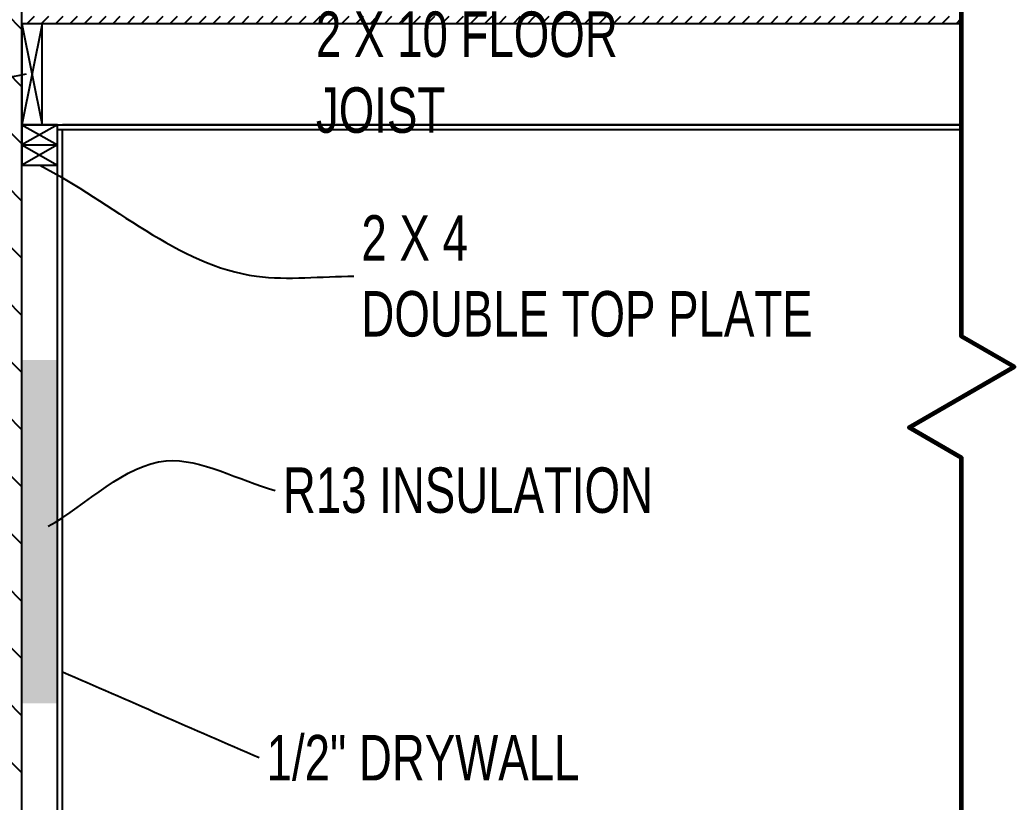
# Model space of a CAD drawing. Header units: inches. Extents: x 43 to 7578, y 1297 to 3809.
# Drawn here: x 4148.4 to 4345.1, y 3123.5 to 3278.3 of the extents above; entities that cross this region are included whole.
import ezdxf

# ---------------------------------------------------------------- set-up
doc = ezdxf.new("R2010")
doc.units = ezdxf.units.IN
doc.header["$LTSCALE"] = 0.5
doc.header["$MEASUREMENT"] = 0
doc.styles.add('Arch-Dim', font='romans.shx', dxfattribs={"width": 0.75})
doc.dimstyles.new('Annotative$7', dxfattribs={"dimscale": 96, "dimtxt": 0.09375, "dimasz": 0.0625, "dimexe": 0.0625, "dimexo": 0.0625, "dimgap": 0.03125, "dimtad": 0, "dimdec": 4, "dimzin": 3, "dimdsep": 46, "dimlunit": 4, "dimtxsty": 'Arch-Dim', "dimblk": 'ARCHTICK', "dimcen": 0.09375, "dimazin": 2, "dimtfac": 0.75, "dimtdec": 4, "dimtix": 1, "dimtmove": 2, "dimatfit": 3, "dimfxl": 1, "dimtolj": 1, "dimtzin": 0, "dimarcsym": 0})

# ---------------------------------------------------------------- blocks, each defined once
blk = doc.blocks.new('_ArchTick')
at = {"color": 0, "linetype": 'ByBlock', "const_width": 0.15}
blk.add_lwpolyline([(-0.5, -0.5), (0.5, 0.5)], dxfattribs=at)

msp = doc.modelspace()

# ---------------------------------------------------------------- hatches: boundary and pattern name
h = msp.add_hatch()
h.set_pattern_fill('ANSI31', color=256, scale=64, angle=90)
h.set_pattern_definition([(135, (-4106.505, -3051.678), (-5.656854, -5.656854), [])])
h.paths.add_polyline_path([(4148.81067, 3473.53772), (4145.81067, 3470.53772), (4145.81067, 3017.53772), (4148.81067, 3017.53772)])
h = msp.add_hatch()
h.set_pattern_fill('ANSI31', color=256, scale=16)
h.set_pattern_definition([(45, (-2.3808, 197.3375), (-1.41421356, 1.41421356), [])])
h.paths.add_polyline_path([(4334.69845, 3279.03772), (4148.81067, 3279.03772), (4148.81067, 3277.53772), (4152.81067, 3277.53772), (4334.69845, 3277.53772)])
h.paths.add_polyline_path([(4326.69845, 3277.53772), (4152.81067, 3277.53772)], flags=17)
h = msp.add_hatch()
h.set_pattern_fill('BATT_INSULATION', color=256, scale=7, angle=90, pattern_type=2)
h.set_pattern_definition([(90, (4148.811, 3251.8765), (-7.875, 2.3388), [0, -2.33878]), (104.0764, (4147.93567, 3250.7071), (9e-07, 2.3387743), [0.56888, -226.08193]), (104.0764, (4140.06067, 3250.7071), (9e-07, 2.3387743), [0.56888, -226.08193]), (104.0764, (4132.18567, 3250.7071), (9e-07, 2.3387743), [0.56888, -226.08193]), (104.0764, (4124.31067, 3250.7071), (9e-07, 2.3387743), [0.56888, -226.08193]), (104.0764, (4116.43567, 3250.7071), (9e-07, 2.3387743), [0.56888, -226.08193]), (104.0764, (4108.56067, 3250.7071), (9e-07, 2.3387743), [0.56888, -226.08193]), (104.0764, (4100.68567, 3250.7071), (9e-07, 2.3387743), [0.56888, -226.08193]), (115.0456, (4141.3548, 3250.9795), (-2.5e-06, 2.338776), [0.9901, -631.4808]), (115.0456, (4133.4798, 3250.9795), (-2.5e-06, 2.338776), [0.9901, -631.4808]), (115.0456, (4125.6048, 3250.9795), (-2.5e-06, 2.338776), [0.9901, -631.4808]), (115.0456, (4117.7298, 3250.9795), (-2.5e-06, 2.338776), [0.9901, -631.4808]), (115.0456, (4109.8548, 3250.9795), (-2.5e-06, 2.338776), [0.9901, -631.4808]), (115.0456, (4101.9798, 3250.9795), (-2.5e-06, 2.338776), [0.9901, -631.4808]), (115.0456, (4094.1048, 3250.9795), (-2.5e-06, 2.338776), [0.9901, -631.4808]), (115.0456, (4086.2298, 3250.9795), (-2.5e-06, 2.3387764), [0.9901, -631.4808]), (115.0456, (4078.355, 3250.9795), (-2.5e-06, 2.3387764), [0.9901, -631.4808]), (115.0456, (4070.48, 3250.9795), (-2.5e-06, 2.3387764), [0.9901, -631.4808]), (115.0456, (4062.605, 3250.9795), (-2.5e-06, 2.3387764), [0.9901, -631.4808]), (115.0456, (4054.73, 3250.9795), (-2.5e-06, 2.3387764), [0.9901, -631.4808]), (115.0456, (4046.855, 3250.9795), (-2.5e-06, 2.3387764), [0.9901, -631.4808]), (115.0456, (4038.98, 3250.9795), (-2.5e-06, 2.3387764), [0.9901, -631.4808]), (115.0456, (4031.105, 3250.9795), (-2.5e-06, 2.3387764), [0.9901, -631.4808]), (115.0456, (4023.23, 3250.9795), (-2.5e-06, 2.3387764), [0.9901, -631.4808]), (115.0456, (4015.355, 3250.9795), (-2.5e-06, 2.3387764), [0.9901, -631.4808]), (115.0456, (4007.48, 3250.9795), (-2.5e-06, 2.3387764), [0.9901, -631.4808]), (115.0456, (3999.605, 3250.9795), (-2.5e-06, 2.3387764), [0.9901, -631.4808]), (115.0456, (3991.73, 3250.9795), (-2.5e-06, 2.3387764), [0.9901, -631.4808]), (115.0456, (3983.855, 3250.9795), (-2.5e-06, 2.3387764), [0.9901, -631.4808]), (115.0456, (3975.98, 3250.9795), (-2.5e-06, 2.3387764), [0.9901, -631.4808]), (115.0456, (3968.105, 3250.9795), (-2.5e-06, 2.3387764), [0.9901, -631.4808]), (115.0456, (3960.23, 3250.9795), (-2.5e-06, 2.3387764), [0.9901, -631.4808]), (115.0456, (3952.355, 3250.9795), (-2.5e-06, 2.3387764), [0.9901, -631.4808]), (115.0456, (3944.48, 3250.9795), (-2.5e-06, 2.3387764), [0.9901, -631.4808]), (115.0456, (3936.605, 3250.9795), (-2.5e-06, 2.3387764), [0.9901, -631.4808]), (115.0456, (3928.73, 3250.9795), (-2.5e-06, 2.3387764), [0.9901, -631.4808]), (115.0456, (3920.855, 3250.9795), (-2.5e-06, 2.3387764), [0.9901, -631.4808]), (115.0456, (3912.98, 3250.9795), (-2.5e-06, 2.3387764), [0.9901, -631.4808]), (115.0456, (3905.105, 3250.9795), (-2.5e-06, 2.3387764), [0.9901, -631.4808]), (115.0456, (3897.23, 3250.9795), (-2.5e-06, 2.3387764), [0.9901, -631.4808]), (115.0456, (3889.355, 3250.9795), (-2.5e-06, 2.3387764), [0.9901, -631.4808]), (115.0456, (3881.48, 3250.9795), (-2.5e-06, 2.3387764), [0.99007, -631.4808]), (142.4353, (4147.7973, 3251.2589), (-5e-07, 2.338775), [0.9617, -386.4967]), (142.4353, (4139.9223, 3251.2589), (-5e-07, 2.338775), [0.9617, -386.4967]), (142.4353, (4132.0473, 3251.2589), (-5e-07, 2.338775), [0.9617, -386.4967]), (142.4353, (4124.1723, 3251.2589), (-5e-07, 2.338775), [0.9617, -386.4967]), (142.4353, (4116.2973, 3251.2589), (-5e-07, 2.338775), [0.9617, -386.4967]), (142.4353, (4108.4223, 3251.2589), (-5e-07, 2.338775), [0.9617, -386.4967]), (142.4353, (4100.5473, 3251.2589), (-5e-07, 2.338775), [0.9617, -386.4967]), (142.4353, (4092.6723, 3251.2589), (-5e-07, 2.338775), [0.9617, -386.4967]), (142.4353, (4084.7973, 3251.2589), (-5e-07, 2.338775), [0.9617, -386.4967]), (142.4353, (4076.922, 3251.2589), (-5e-07, 2.338775), [0.9617, -386.4967]), (142.4353, (4069.047, 3251.2589), (-5e-07, 2.338775), [0.9617, -386.4967]), (142.4353, (4061.172, 3251.2589), (-5e-07, 2.338775), [0.9617, -386.4967]), (142.4353, (4053.297, 3251.2589), (-5e-07, 2.338775), [0.9617, -386.4967]), (142.4353, (4045.422, 3251.2589), (-5e-07, 2.338775), [0.9617, -386.4967]), (142.4353, (4037.547, 3251.2589), (-5e-07, 2.338775), [0.9617, -386.4967]), (142.4353, (4029.672, 3251.2589), (-5e-07, 2.338775), [0.9617, -386.4967]), (142.4353, (4021.797, 3251.2589), (-5e-07, 2.338775), [0.9617, -386.4967]), (142.4353, (4013.922, 3251.2589), (-5e-07, 2.338775), [0.9617, -386.4967]), (142.4353, (4006.047, 3251.2589), (-5e-07, 2.338775), [0.9617, -386.4967]), (142.4353, (3998.172, 3251.2589), (-5e-07, 2.338775), [0.9617, -386.4967]), (142.4353, (3990.297, 3251.2589), (-5e-07, 2.338775), [0.9617, -386.4967]), (142.4353, (3982.422, 3251.2589), (-5e-07, 2.338775), [0.9617, -386.4967]), (142.4353, (3974.547, 3251.2589), (-5e-07, 2.338775), [0.9617, -386.4967]), (142.4353, (3966.672, 3251.2589), (-5e-07, 2.338775), [0.9617, -386.4967]), (142.4353, (3958.797, 3251.2589), (-5e-07, 2.338775), [0.9617, -386.4967]), (142.4353, (3950.922, 3251.2589), (-5e-07, 2.338775), [0.9617, -386.4967]), (142.4353, (3943.047, 3251.2589), (-5e-07, 2.338775), [0.9617, -386.4967]), (142.4353, (3935.172, 3251.2589), (-5e-07, 2.338775), [0.9617, -386.4967]), (142.4353, (3927.297, 3251.2589), (-5e-07, 2.338775), [0.9617, -386.4967]), (142.4353, (3919.422, 3251.2589), (-5e-07, 2.338775), [0.9617, -386.4967]), (142.4353, (3911.547, 3251.2589), (-5e-07, 2.338775), [0.9617, -386.4967]), (142.4353, (3903.672, 3251.2589), (-5e-07, 2.338775), [0.9617, -386.4967]), (142.4353, (3895.797, 3251.2589), (-5e-07, 2.338775), [0.9617, -386.4967]), (142.4353, (3887.922, 3251.2589), (-5e-07, 2.338775), [0.9617, -386.4967]), (142.4353, (3880.047, 3251.2589), (-5e-07, 2.338775), [0.9617, -386.4967]), (142.4353, (3872.172, 3251.2589), (-5e-07, 2.338775), [0.9617, -386.4967]), (142.4353, (3864.297, 3251.2589), (-5e-07, 2.338775), [0.9617, -386.4967]), (142.4353, (3856.422, 3251.2589), (-5e-07, 2.338775), [0.9617, -386.4967]), (142.4353, (3848.547, 3251.2589), (-5e-07, 2.338775), [0.9617, -386.4967]), (157.0616, (4145.3236, 3249.7532), (-1e-06, 2.338778), [1.7909, -340.2568]), (157.0616, (4137.4486, 3249.7532), (-1e-06, 2.338778), [1.7909, -340.2568]), (157.0616, (4129.5736, 3249.7532), (-1e-06, 2.338778), [1.7909, -340.2568]), (157.0616, (4121.6986, 3249.7532), (-1e-06, 2.338778), [1.7909, -340.2568]), (157.0616, (4113.8236, 3249.7532), (-1e-06, 2.338778), [1.7909, -340.2568]), (157.0616, (4105.9486, 3249.7532), (-1e-06, 2.338778), [1.7909, -340.2568]), (157.0616, (4098.0736, 3249.7532), (-1e-06, 2.338778), [1.7909, -340.2568]), (157.0616, (4090.1986, 3249.7532), (-1e-06, 2.338778), [1.7909, -340.2568]), (157.0616, (4082.3236, 3249.7532), (-1e-06, 2.338778), [1.7909, -340.2568]), (157.0616, (4074.4483, 3249.7532), (-1e-06, 2.338778), [1.7909, -340.2568]), (157.0616, (4066.5733, 3249.7532), (-1e-06, 2.338778), [1.7909, -340.2568]), (157.0616, (4058.6983, 3249.7532), (-1e-06, 2.338778), [1.7909, -340.2568]), (157.0616, (4050.8233, 3249.7532), (-1e-06, 2.338778), [1.7909, -340.2568]), (157.0616, (4042.9483, 3249.7532), (-1e-06, 2.338778), [1.7909, -340.2568]), (157.0616, (4035.0733, 3249.7532), (-1e-06, 2.338778), [1.7909, -340.2568]), (157.0616, (4027.1983, 3249.7532), (-1e-06, 2.338778), [1.7909, -340.2568]), (157.0616, (4019.3233, 3249.7532), (-1e-06, 2.338778), [1.7909, -340.2568]), (157.0616, (4011.4483, 3249.7532), (-1e-06, 2.338778), [1.7909, -340.2568]), (157.0616, (4003.5733, 3249.7532), (-1e-06, 2.338778), [1.7909, -340.2568]), (157.0616, (3995.6983, 3249.7532), (-1e-06, 2.338778), [1.7909, -340.2568]), (157.0616, (3987.8233, 3249.7532), (-1e-06, 2.338778), [1.7909, -340.2568]), (157.0616, (3979.9483, 3249.7532), (-1e-06, 2.338778), [1.7909, -340.2568]), (157.0616, (3972.0733, 3249.7532), (-1e-06, 2.338778), [1.7909, -340.2568]), (157.0616, (3964.1983, 3249.7532), (-1e-06, 2.338778), [1.7909, -340.2568]), (157.0616, (3956.3233, 3249.7532), (-1e-06, 2.338778), [1.7909, -340.2568]), (157.0616, (3948.4483, 3249.7532), (-1e-06, 2.338778), [1.7909, -340.2568]), (157.0616, (3940.5733, 3249.7532), (-1e-06, 2.338778), [1.7909, -340.2568]), (157.0616, (3932.6983, 3249.7532), (-1e-06, 2.338778), [1.7909, -340.2568]), (157.0616, (3924.8233, 3249.7532), (-1e-06, 2.338778), [1.7909, -340.2568]), (157.0616, (3916.9483, 3249.7532), (-1e-06, 2.338778), [1.7909, -340.2568]), (157.0616, (3909.0733, 3249.7532), (-1e-06, 2.338778), [1.7909, -340.2568]), (157.0616, (3901.1983, 3249.7532), (-1e-06, 2.338778), [1.7909, -340.2568]), (157.0616, (3893.3233, 3249.7532), (-1e-06, 2.338778), [1.7909, -340.2568]), (157.0616, (3885.4483, 3249.7532), (-1e-06, 2.338778), [1.7909, -340.2568]), (157.0616, (3877.5733, 3249.7532), (-1e-06, 2.338778), [1.7909, -340.2568]), (157.0616, (3869.6983, 3249.7532), (-1e-06, 2.338778), [1.7909, -340.2568]), (157.0616, (3861.8233, 3249.7532), (-1e-06, 2.338778), [1.7909, -340.2568]), (157.0616, (3853.9483, 3249.7532), (-1e-06, 2.338778), [1.7909, -340.2568]), (157.0616, (3846.0733, 3249.7532), (-1e-06, 2.338778), [1.7909, -340.2568]), (157.0616, (3838.1983, 3249.7532), (-1e-06, 2.338778), [1.7909, -340.2568]), (164.891, (4142.105, 3250.7771), (-7.874995, 2e-08), [0.7771, -88.9496]), (164.891, (4142.105, 3253.1159), (-7.874995, 2e-08), [0.7771, -88.9496]), (164.891, (4142.105, 3255.4547), (-7.874995, 2e-08), [0.7771, -88.9496]), (164.891, (4142.105, 3257.7935), (-7.874995, 2e-08), [0.7771, -88.9496]), (164.891, (4142.105, 3260.1322), (-7.874995, 2e-08), [0.7771, -88.9496]), (164.891, (4142.105, 3262.471), (-7.874995, 2e-08), [0.7771, -88.9496]), (164.891, (4142.105, 3264.8098), (-7.874995, 2e-08), [0.7771, -88.9496]), (164.891, (4142.105, 3267.1485), (-7.874995, 2e-08), [0.7771, -88.9496]), (164.891, (4142.105, 3269.4873), (-7.874995, 2e-08), [0.7771, -88.9496]), (164.891, (4142.105, 3271.826), (-7.874995, 2e-08), [0.7771, -88.9496]), (173.2526, (4143.6743, 3250.4511), (-7.875014, 8e-07), [1.5802, -973.8005]), (173.2526, (4143.6743, 3252.7899), (-7.875014, 8e-07), [1.5802, -973.8005]), (173.2526, (4143.6743, 3255.1287), (-7.875014, 8e-07), [1.5802, -973.8005]), (173.2526, (4143.6743, 3257.4675), (-7.875014, 8e-07), [1.5802, -973.8005]), (173.2526, (4143.6743, 3259.8062), (-7.875014, 8e-07), [1.5802, -973.8005]), (173.2526, (4143.6743, 3262.145), (-7.875014, 8e-07), [1.5802, -973.8005]), (173.2526, (4143.6743, 3264.4838), (-7.875014, 8e-07), [1.5802, -973.8005]), (173.2526, (4143.6743, 3266.8225), (-7.875014, 8e-07), [1.5802, -973.8005]), (173.2526, (4143.6743, 3269.1613), (-7.875014, 8e-07), [1.5802, -973.8005]), (173.2526, (4143.6743, 3271.5001), (-7.875014, 8e-07), [1.5802, -973.8005]), (173.2526, (4143.6743, 3273.83885), (-7.875014, 8e-07), [1.5802, -973.8005]), (173.2526, (4143.6743, 3276.1776), (-7.875014, 8e-07), [1.5802, -973.8005]), (173.2526, (4143.6743, 3278.5164), (-7.875014, 8e-07), [1.5802, -973.8005]), (173.2526, (4143.6743, 3280.8552), (-7.875014, 8e-07), [1.5802, -973.8005]), (173.2526, (4143.6743, 3283.194), (-7.875014, 8e-07), [1.5802, -973.8005]), (173.2526, (4143.6743, 3285.5328), (-7.875014, 8e-07), [1.5802, -973.8005]), (173.2526, (4143.6743, 3287.8715), (-7.875014, 8e-07), [1.5802, -973.8005]), (173.2526, (4143.6743, 3290.2103), (-7.875014, 8e-07), [1.5802, -973.8005]), (173.2526, (4143.6743, 3292.5491), (-7.875014, 8e-07), [1.5802, -973.8005]), (173.2526, (4143.6743, 3294.88785), (-7.875014, 8e-07), [1.5802, -973.8005]), (173.2526, (4143.6743, 3297.2266), (-7.875014, 8e-07), [1.5802, -973.8005]), (173.2526, (4143.6743, 3299.5654), (-7.875014, 8e-07), [1.5802, -973.8005]), (173.2526, (4143.6743, 3301.9042), (-7.875014, 8e-07), [1.5802, -973.8005]), (173.2526, (4143.6743, 3304.2429), (-7.875014, 8e-07), [1.5802, -973.8005]), (173.2526, (4143.6743, 3306.5818), (-7.875014, 8e-07), [1.5802, -973.8005]), (173.2526, (4143.6743, 3308.9205), (-7.875014, 8e-07), [1.5802, -973.8005]), (173.2526, (4143.6743, 3311.2593), (-7.875014, 8e-07), [1.5802, -973.8005]), (173.2526, (4143.6743, 3313.5981), (-7.875014, 8e-07), [1.5802, -973.8005]), (173.2526, (4143.6743, 3315.93685), (-7.875014, 8e-07), [1.5802, -973.8005]), (173.2526, (4143.6743, 3318.2756), (-7.875014, 8e-07), [1.5802, -973.8005]), (173.2526, (4143.6743, 3320.6143), (-7.875014, 8e-07), [1.5802, -973.8005]), (173.2526, (4143.6743, 3322.953), (-7.875014, 8e-07), [1.5802, -973.8005]), (173.2526, (4143.6743, 3325.2917), (-7.875014, 8e-07), [1.5802, -973.8005]), (173.2526, (4143.6743, 3327.6304), (-7.875014, 8e-07), [1.5802, -973.8005]), (173.2526, (4143.6743, 3329.9698), (-7.875014, 8e-07), [1.5802, -973.8005]), (173.2526, (4143.6743, 3332.3085), (-7.875014, 8e-07), [1.5802, -973.8005]), (173.2526, (4143.6743, 3334.6472), (-7.875014, 8e-07), [1.5802, -973.8005]), (173.2526, (4143.6743, 3336.9859), (-7.875014, 8e-07), [1.5802, -973.8005]), (173.2526, (4143.6743, 3339.3246), (-7.875014, 8e-07), [1.5802, -973.8005]), (173.2526, (4143.6743, 3341.6633), (-7.875014, 8e-07), [1.5802, -973.8005]), (173.2526, (4143.6743, 3344.002), (-7.875014, 8e-07), [1.5802, -973.8005]), (173.2526, (4143.6743, 3346.3407), (-7.875014, 8e-07), [1.5802, -973.8005]), (173.2526, (4143.6743, 3348.6794), (-7.875014, 8e-07), [1.5802, -973.8005]), (173.2526, (4143.6743, 3351.0188), (-7.875014, 8e-07), [1.5802, -973.8005]), (173.2526, (4143.6743, 3353.3575), (-7.875014, 8e-07), [1.5802, -973.8005]), (173.2526, (4143.6743, 3355.6962), (-7.875014, 8e-07), [1.5802, -973.8005]), (173.2526, (4143.6743, 3358.0349), (-7.875014, 8e-07), [1.5802, -973.8005]), (173.2526, (4143.6743, 3360.3736), (-7.875014, 8e-07), [1.5802, -973.8005]), (173.2526, (4143.6743, 3362.7123), (-7.875014, 8e-07), [1.5802, -973.8005]), (173.8584, (4147.035, 3249.569), (-7.874979, -7.6e-06), [1.7213, -544.7904]), (173.8584, (4147.035, 3251.9078), (-7.874979, -7.6e-06), [1.7213, -544.7904]), (173.8584, (4147.035, 3254.2466), (-7.874979, -7.6e-06), [1.7213, -544.7904]), (173.8584, (4147.035, 3256.5853), (-7.874979, -7.6e-06), [1.7213, -544.7904]), (173.8584, (4147.035, 3258.9242), (-7.874979, -7.6e-06), [1.7213, -544.7904]), (173.8584, (4147.035, 3261.2629), (-7.874979, -7.6e-06), [1.7213, -544.7904]), (173.8584, (4147.035, 3263.6017), (-7.874979, -7.6e-06), [1.7213, -544.7904]), (173.8584, (4147.035, 3265.9405), (-7.874979, -7.6e-06), [1.7213, -544.7904]), (173.8584, (4147.035, 3268.27924), (-7.874979, -7.6e-06), [1.7213, -544.7904]), (173.8584, (4147.035, 3270.618), (-7.874979, -7.6e-06), [1.7213, -544.7904]), (173.8584, (4147.035, 3272.9568), (-7.874979, -7.6e-06), [1.7213, -544.7904]), (173.8584, (4147.035, 3275.29555), (-7.874979, -7.6e-06), [1.7213, -544.7904]), (173.8584, (4147.035, 3277.6343), (-7.874979, -7.6e-06), [1.7213, -544.7904]), (173.8584, (4147.035, 3279.9731), (-7.874979, -7.6e-06), [1.7213, -544.7904]), (173.8584, (4147.035, 3282.3119), (-7.874979, -7.6e-06), [1.7213, -544.7904]), (173.8584, (4147.035, 3284.6507), (-7.874979, -7.6e-06), [1.7213, -544.7904]), (173.8584, (4147.035, 3286.9895), (-7.874979, -7.6e-06), [1.7213, -544.7904]), (173.8584, (4147.035, 3289.32824), (-7.874979, -7.6e-06), [1.7213, -544.7904]), (173.8584, (4147.035, 3291.667), (-7.874979, -7.6e-06), [1.7213, -544.7904]), (173.8584, (4147.035, 3294.0058), (-7.874979, -7.6e-06), [1.7213, -544.7904]), (173.8584, (4147.035, 3296.34455), (-7.874979, -7.6e-06), [1.7213, -544.7904]), (173.8584, (4147.035, 3298.6833), (-7.874979, -7.6e-06), [1.7213, -544.7904]), (173.8584, (4147.035, 3301.0221), (-7.874979, -7.6e-06), [1.7213, -544.7904]), (173.8584, (4147.035, 3303.3609), (-7.874979, -7.6e-06), [1.7213, -544.7904]), (173.8584, (4147.035, 3305.6996), (-7.874979, -7.6e-06), [1.7213, -544.7904]), (6.142, (4145.3236, 3251.661), (-1.5e-05, 2.338775), [1.7213, -544.7904]), (6.142, (4137.4486, 3251.661), (-1.5e-05, 2.338775), [1.7213, -544.7904]), (6.142, (4129.5736, 3251.661), (-1.5e-05, 2.338775), [1.7213, -544.7904]), (6.142, (4121.6986, 3251.661), (-1.5e-05, 2.338775), [1.7213, -544.7904]), (6.142, (4113.8236, 3251.661), (-1.5e-05, 2.338775), [1.7213, -544.7904]), (6.142, (4105.9486, 3251.661), (-1.5e-05, 2.338775), [1.7213, -544.7904]), (6.142, (4098.0736, 3251.661), (-1.5e-05, 2.338775), [1.7213, -544.7904]), (6.142, (4090.1986, 3251.661), (-1.5e-05, 2.338775), [1.7213, -544.7904]), (6.142, (4082.3236, 3251.661), (-1.5e-05, 2.338775), [1.7213, -544.7904]), (6.142, (4074.4483, 3251.661), (-1.5e-05, 2.338775), [1.7213, -544.7904]), (6.142, (4066.5733, 3251.661), (-1.5e-05, 2.338775), [1.7213, -544.7904]), (6.142, (4058.6983, 3251.661), (-1.5e-05, 2.338775), [1.7213, -544.7904]), (6.142, (4050.8233, 3251.661), (-1.5e-05, 2.338775), [1.7213, -544.7904]), (6.142, (4042.9483, 3251.661), (-1.5e-05, 2.338775), [1.7213, -544.7904]), (6.142, (4035.0733, 3251.661), (-1.5e-05, 2.338775), [1.7213, -544.7904]), (6.142, (4027.1983, 3251.661), (-1.5e-05, 2.338775), [1.7213, -544.7904]), (6.142, (4019.3233, 3251.661), (-1.5e-05, 2.338775), [1.7213, -544.7904]), (6.142, (4011.4483, 3251.661), (-1.5e-05, 2.338775), [1.7213, -544.7904]), (6.142, (4003.5733, 3251.661), (-1.5e-05, 2.338775), [1.7213, -544.7904]), (6.142, (3995.6983, 3251.661), (-1.5e-05, 2.338775), [1.7213, -544.7904]), (6.142, (3987.8233, 3251.661), (-1.5e-05, 2.338775), [1.7213, -544.7904]), (6.142, (3979.9483, 3251.661), (-1.5e-05, 2.338775), [1.7213, -544.7904]), (6.142, (3972.0733, 3251.661), (-1.5e-05, 2.338775), [1.7213, -544.7904]), (6.142, (3964.1983, 3251.661), (-1.5e-05, 2.338775), [1.7213, -544.7904]), (6.142, (3956.3233, 3251.661), (-1.5e-05, 2.338775), [1.7213, -544.7904]), (6.142, (3948.4483, 3251.661), (-1.5e-05, 2.338775), [1.7213, -544.7904]), (6.142, (3940.5733, 3251.661), (-1.5e-05, 2.338775), [1.7213, -544.7904]), (6.142, (3932.6983, 3251.661), (-1.5e-05, 2.338775), [1.7213, -544.7904]), (6.142, (3924.8233, 3251.661), (-1.5e-05, 2.338775), [1.7213, -544.7904]), (6.142, (3916.9483, 3251.661), (-1.5e-05, 2.338775), [1.7213, -544.7904]), (6.142, (3909.0733, 3251.661), (-1.5e-05, 2.338775), [1.7213, -544.7904]), (6.142, (3901.1983, 3251.661), (-1.5e-05, 2.338775), [1.7213, -544.7904]), (6.142, (3893.3233, 3251.661), (-1.5e-05, 2.338775), [1.7213, -544.7904]), (6.142, (3885.4483, 3251.661), (-1.5e-05, 2.338775), [1.7213, -544.7904]), (6.142, (3877.5733, 3251.661), (-1.5e-05, 2.338775), [1.7213, -544.7904]), (6.142, (3869.6983, 3251.661), (-1.5e-05, 2.338775), [1.7213, -544.7904]), (6.142, (3861.8233, 3251.661), (-1.5e-05, 2.338775), [1.7213, -544.7904]), (6.142, (3853.9483, 3251.661), (-1.5e-05, 2.338775), [1.7213, -544.7904]), (6.142, (3846.0733, 3251.661), (-1.5e-05, 2.338775), [1.7213, -544.7904]), (6.142, (3838.1983, 3251.661), (-1.5e-05, 2.338775), [1.7213, -544.7904]), (6.142, (3830.3233, 3251.661), (-1.5e-05, 2.338775), [1.7213, -544.7904]), (6.142, (3822.4483, 3251.661), (-1.5e-05, 2.338775), [1.7213, -544.7904]), (6.142, (3814.5733, 3251.661), (-1.5e-05, 2.338775), [1.7213, -544.7904]), (6.142, (3806.6983, 3251.661), (-1.5e-05, 2.338775), [1.7213, -544.7904]), (6.142, (3798.8233, 3251.661), (-1.5e-05, 2.338775), [1.7213, -544.7904]), (6.142, (3790.9483, 3251.661), (-1.5e-05, 2.338775), [1.7213, -544.7904]), (6.142, (3783.0733, 3251.661), (-1.5e-05, 2.338775), [1.7213, -544.7904]), (6.142, (3775.1983, 3251.661), (-1.5e-05, 2.338775), [1.7213, -544.7904]), (6.142, (3767.3233, 3251.661), (-1.5e-05, 2.338775), [1.7213, -544.7904]), (6.142, (3759.4483, 3251.661), (-1.5e-05, 2.338775), [1.7213, -544.7904]), (6.142, (3751.5733, 3251.661), (-1.5e-05, 2.338775), [1.7213, -544.7904]), (6.142, (3743.6983, 3251.661), (-1.5e-05, 2.338775), [1.7213, -544.7904]), (6.142, (3735.8233, 3251.661), (-1.5e-05, 2.338775), [1.7213, -544.7904]), (6.142, (3727.9483, 3251.661), (-1.5e-05, 2.338775), [1.7213, -544.7904]), (6.142, (3720.0733, 3251.661), (-1.5e-05, 2.338775), [1.7213, -544.7904]), (6.142, (3712.1983, 3251.661), (-1.5e-05, 2.338775), [1.7213, -544.7904]), (6.142, (3704.3233, 3251.661), (-1.5e-05, 2.338775), [1.7213, -544.7904]), (6.142, (3696.4483, 3251.661), (-1.5e-05, 2.338775), [1.7213, -544.7904]), (6.142, (3688.5733, 3251.661), (-1.5e-05, 2.338775), [1.7213, -544.7904]), (6.142, (3680.6983, 3251.661), (-1.5e-05, 2.338775), [1.7213, -544.7904]), (6.142, (3672.8233, 3251.661), (-1.5e-05, 2.338775), [1.7213, -544.7904]), (6.142, (3664.9483, 3251.661), (-1.5e-05, 2.338775), [1.7213, -544.7904]), (6.142, (3657.0733, 3251.661), (-1.5e-05, 2.338775), [1.7213, -544.7904]), (6.142, (3649.1983, 3251.661), (-1.5e-05, 2.338775), [1.7213, -544.7904]), (6.142, (3641.3233, 3251.661), (-1.5e-05, 2.338775), [1.7213, -544.7904]), (6.142, (3633.4483, 3251.661), (-1.5e-05, 2.338775), [1.7213, -544.7904]), (6.142, (3625.5733, 3251.661), (-1.5e-05, 2.338775), [1.7213, -544.7904]), (6.142, (3617.6983, 3251.661), (-1.5e-05, 2.338775), [1.7213, -544.7904]), (6.142, (3609.8233, 3251.661), (-1.5e-05, 2.3387745), [1.7213, -544.7904]), (6.747, (4142.105, 3250.777), (1.7e-05, 2.33878), [1.5802, -973.8005]), (6.747, (4134.23, 3250.777), (1.7e-05, 2.33878), [1.5802, -973.8005]), (6.747, (4126.355, 3250.777), (1.7e-05, 2.33878), [1.5802, -973.8005]), (6.747, (4118.48, 3250.777), (1.7e-05, 2.33878), [1.5802, -973.8005]), (6.747, (4110.605, 3250.777), (1.7e-05, 2.33878), [1.5802, -973.8005]), (6.747, (4102.73, 3250.777), (1.7e-05, 2.33878), [1.5802, -973.8005]), (6.747, (4094.855, 3250.777), (1.7e-05, 2.33878), [1.5802, -973.8005]), (6.747, (4086.98, 3250.777), (1.7e-05, 2.33878), [1.5802, -973.8005]), (6.747, (4079.105, 3250.777), (1.7e-05, 2.338778), [1.5802, -973.8005]), (6.747, (4071.2304, 3250.777), (1.7e-05, 2.338778), [1.5802, -973.8005]), (6.747, (4063.3554, 3250.777), (1.7e-05, 2.338778), [1.5802, -973.8005]), (6.747, (4055.4804, 3250.777), (1.7e-05, 2.338778), [1.5802, -973.8005]), (6.747, (4047.6054, 3250.777), (1.7e-05, 2.338778), [1.5802, -973.8005]), (6.747, (4039.7304, 3250.777), (1.7e-05, 2.338778), [1.5802, -973.8005]), (6.747, (4031.8554, 3250.777), (1.7e-05, 2.338778), [1.5802, -973.8005]), (6.747, (4023.9804, 3250.777), (1.7e-05, 2.338778), [1.5802, -973.8005]), (6.747, (4016.1054, 3250.777), (1.7e-05, 2.338778), [1.5802, -973.8005]), (6.747, (4008.2304, 3250.777), (1.7e-05, 2.338778), [1.5802, -973.8005]), (6.747, (4000.3554, 3250.777), (1.7e-05, 2.338778), [1.5802, -973.8005]), (6.747, (3992.4804, 3250.777), (1.7e-05, 2.338778), [1.5802, -973.8005]), (6.747, (3984.6054, 3250.777), (1.7e-05, 2.338778), [1.5802, -973.8005]), (6.747, (3976.7304, 3250.777), (1.7e-05, 2.338778), [1.5802, -973.8005]), (6.747, (3968.8554, 3250.777), (1.7e-05, 2.338778), [1.5802, -973.8005]), (6.747, (3960.9804, 3250.777), (1.7e-05, 2.338778), [1.5802, -973.8005]), (6.747, (3953.1054, 3250.777), (1.7e-05, 2.338778), [1.5802, -973.8005]), (6.747, (3945.2304, 3250.777), (1.7e-05, 2.338778), [1.5802, -973.8005]), (6.747, (3937.3554, 3250.777), (1.7e-05, 2.338778), [1.5802, -973.8005]), (6.747, (3929.4804, 3250.777), (1.7e-05, 2.338778), [1.5802, -973.8005]), (6.747, (3921.6054, 3250.777), (1.7e-05, 2.338778), [1.5802, -973.8005]), (6.747, (3913.7304, 3250.777), (1.7e-05, 2.338778), [1.5802, -973.8005]), (6.747, (3905.8554, 3250.777), (1.7e-05, 2.338778), [1.5802, -973.8005]), (6.747, (3897.9804, 3250.777), (1.7e-05, 2.338778), [1.5802, -973.8005]), (6.747, (3890.1054, 3250.777), (1.7e-05, 2.338778), [1.5802, -973.8005]), (6.747, (3882.2304, 3250.777), (1.7e-05, 2.338778), [1.5802, -973.8005]), (6.747, (3874.3554, 3250.777), (1.7e-05, 2.338778), [1.5802, -973.8005]), (6.747, (3866.4804, 3250.777), (1.7e-05, 2.338778), [1.5802, -973.8005]), (6.747, (3858.6054, 3250.777), (1.7e-05, 2.338778), [1.5802, -973.8005]), (6.747, (3850.7304, 3250.777), (1.7e-05, 2.338778), [1.5802, -973.8005]), (6.747, (3842.8554, 3250.777), (1.7e-05, 2.338778), [1.5802, -973.8005]), (6.747, (3834.9804, 3250.777), (1.7e-05, 2.338778), [1.5802, -973.8005]), (6.747, (3827.1054, 3250.777), (1.7e-05, 2.338778), [1.5802, -973.8005]), (6.747, (3819.2304, 3250.777), (1.7e-05, 2.338778), [1.5802, -973.8005]), (6.747, (3811.3554, 3250.777), (1.7e-05, 2.338778), [1.5802, -973.8005]), (6.747, (3803.4804, 3250.777), (1.7e-05, 2.338778), [1.5802, -973.8005]), (6.747, (3795.6054, 3250.777), (1.7e-05, 2.338778), [1.5802, -973.8005]), (6.747, (3787.7304, 3250.777), (1.7e-05, 2.338778), [1.5802, -973.8005]), (6.747, (3779.8554, 3250.777), (1.7e-05, 2.338778), [1.5802, -973.8005]), (6.747, (3771.9804, 3250.777), (1.7e-05, 2.338778), [1.5802, -973.8005]), (6.747, (3764.1054, 3250.777), (1.7e-05, 2.338778), [1.5802, -973.8005]), (6.747, (3756.2304, 3250.777), (1.7e-05, 2.338778), [1.5802, -973.8005]), (6.747, (3748.3554, 3250.777), (1.7e-05, 2.338778), [1.5802, -973.8005]), (6.747, (3740.4804, 3250.777), (1.7e-05, 2.338778), [1.5802, -973.8005]), (6.747, (3732.6054, 3250.777), (1.7e-05, 2.338778), [1.5802, -973.8005]), (6.747, (3724.7304, 3250.777), (1.7e-05, 2.338778), [1.5802, -973.8005]), (6.747, (3716.8554, 3250.777), (1.7e-05, 2.338778), [1.5802, -973.8005]), (6.747, (3708.9804, 3250.777), (1.7e-05, 2.338778), [1.5802, -973.8005]), (6.747, (3701.1054, 3250.777), (1.7e-05, 2.338778), [1.5802, -973.8005]), (6.747, (3693.2304, 3250.777), (1.7e-05, 2.338778), [1.5802, -973.8005]), (6.747, (3685.3554, 3250.777), (1.7e-05, 2.338778), [1.5802, -973.8005]), (6.747, (3677.4804, 3250.777), (1.7e-05, 2.338778), [1.5802, -973.8005]), (6.747, (3669.6054, 3250.777), (1.7e-05, 2.338778), [1.5802, -973.8005]), (6.747, (3661.7304, 3250.777), (1.7e-05, 2.338778), [1.5802, -973.8005]), (6.747, (3653.8554, 3250.777), (1.7e-05, 2.338778), [1.5802, -973.8005]), (6.747, (3645.9804, 3250.777), (1.7e-05, 2.338778), [1.5802, -973.8005]), (6.747, (3638.1054, 3250.777), (1.7e-05, 2.338778), [1.5802, -973.8005]), (6.747, (3630.2304, 3250.777), (1.7e-05, 2.338778), [1.5802, -973.8005]), (6.747, (3622.3554, 3250.777), (1.7e-05, 2.338778), [1.5802, -973.8005]), (6.747, (3614.4804, 3250.777), (1.7e-05, 2.338778), [1.5802, -973.8005]), (6.747, (3606.6054, 3250.777), (1.7e-05, 2.338778), [1.5802, -973.8005]), (6.747, (3598.7304, 3250.777), (1.7e-05, 2.338778), [1.5802, -973.8005]), (6.747, (3590.8554, 3250.777), (1.7e-05, 2.338778), [1.5802, -973.8005]), (6.747, (3582.9804, 3250.777), (1.7e-05, 2.338778), [1.5802, -973.8005]), (6.747, (3575.1054, 3250.777), (1.7e-05, 2.338778), [1.5802, -973.8005]), (6.747, (3567.2304, 3250.777), (1.7e-05, 2.338778), [1.5802, -973.8005]), (6.747, (3559.3554, 3250.777), (1.7e-05, 2.338778), [1.5802, -973.8005]), (6.747, (3551.4804, 3250.777), (1.7e-05, 2.338778), [1.5802, -973.8005]), (6.747, (3543.6054, 3250.777), (1.7e-05, 2.338778), [1.5802, -973.8005]), (6.747, (3535.7304, 3250.777), (1.7e-05, 2.338778), [1.5802, -973.8005]), (6.747, (3527.8554, 3250.777), (1.7e-05, 2.338778), [1.5802, -973.8005]), (6.747, (3519.9804, 3250.777), (1.7e-05, 2.338778), [1.5802, -973.8005]), (6.747, (3512.1054, 3250.777), (1.7e-05, 2.338778), [1.5802, -973.8005]), (6.747, (3504.2304, 3250.777), (1.7e-05, 2.338778), [1.5802, -973.8005]), (6.747, (3496.3554, 3250.777), (1.7e-05, 2.338778), [1.5802, -973.8005]), (6.747, (3488.4804, 3250.777), (1.7e-05, 2.338778), [1.5802, -973.8005]), (6.747, (3480.6054, 3250.777), (1.7e-05, 2.338778), [1.5802, -973.8005]), (6.747, (3472.7304, 3250.777), (1.7e-05, 2.338778), [1.5802, -973.8005]), (6.747, (3464.8554, 3250.777), (1.7e-05, 2.338778), [1.5802, -973.8005]), (6.747, (3456.9804, 3250.777), (1.7e-05, 2.338778), [1.5802, -973.8005]), (6.747, (3449.1054, 3250.777), (1.7e-05, 2.338778), [1.5802, -973.8005]), (6.747, (3441.2297, 3250.777), (1.7e-05, 2.338778), [1.5802, -973.8005]), (6.747, (3433.3547, 3250.777), (1.7e-05, 2.338778), [1.5802, -973.8005]), (6.747, (3425.4797, 3250.777), (1.7e-05, 2.338778), [1.5802, -973.8005]), (6.747, (3417.6047, 3250.777), (1.7e-05, 2.338778), [1.5802, -973.8005]), (6.747, (3409.7297, 3250.777), (1.7e-05, 2.338778), [1.5802, -973.8005]), (6.747, (3401.8547, 3250.777), (1.7e-05, 2.338778), [1.5802, -973.8005]), (6.747, (3393.9797, 3250.777), (1.7e-05, 2.338778), [1.5802, -973.8005]), (6.747, (3386.1047, 3250.777), (1.7e-05, 2.338778), [1.5802, -973.8005]), (6.747, (3378.2297, 3250.777), (1.7e-05, 2.338778), [1.5802, -973.8005]), (6.747, (3370.3547, 3250.777), (1.7e-05, 2.338778), [1.5802, -973.8005]), (6.747, (3362.4797, 3250.777), (1.7e-05, 2.338778), [1.5802, -973.8005]), (6.747, (3354.6047, 3250.777), (1.7e-05, 2.338778), [1.5802, -973.8005]), (6.747, (3346.7297, 3250.777), (1.7e-05, 2.338778), [1.5802, -973.8005]), (6.747, (3338.8547, 3250.777), (1.7e-05, 2.338778), [1.5802, -973.8005]), (6.747, (3330.9797, 3250.777), (1.7e-05, 2.338778), [1.5802, -973.8005]), (6.747, (3323.1047, 3250.777), (1.7e-05, 2.338778), [1.5802, -973.8005]), (6.747, (3315.2297, 3250.777), (1.7e-05, 2.338778), [1.5802, -973.8005]), (6.747, (3307.3547, 3250.777), (1.7e-05, 2.338778), [1.5802, -973.8005]), (6.747, (3299.4797, 3250.777), (1.7e-05, 2.338778), [1.5802, -973.8005]), (6.747, (3291.6047, 3250.777), (1.7e-05, 2.338778), [1.5802, -973.8005]), (6.747, (3283.7297, 3250.777), (1.7e-05, 2.338778), [1.5802, -973.8005]), (6.747, (3275.8547, 3250.777), (1.7e-05, 2.338778), [1.5802, -973.8005]), (6.747, (3267.9797, 3250.777), (1.7e-05, 2.338778), [1.5802, -973.8005]), (6.747, (3260.1047, 3250.777), (1.7e-05, 2.338778), [1.5802, -973.8005]), (6.747, (3252.2297, 3250.777), (1.7e-05, 2.338778), [1.5802, -973.8005]), (6.747, (3244.3547, 3250.777), (1.7e-05, 2.338778), [1.5802, -973.8005]), (6.747, (3236.4797, 3250.777), (1.7e-05, 2.338778), [1.5802, -973.8005]), (6.747, (3228.6047, 3250.777), (1.7e-05, 2.338778), [1.5802, -973.8005]), (6.747, (3220.7297, 3250.777), (1.7e-05, 2.338778), [1.5802, -973.8005]), (6.747, (3212.8547, 3250.777), (1.7e-05, 2.338778), [1.5802, -973.8005]), (6.747, (3204.9797, 3250.777), (1.7e-05, 2.338778), [1.5802, -973.8005]), (6.747, (3197.1047, 3250.777), (1.7e-05, 2.338778), [1.5802, -973.8005]), (6.747, (3189.2297, 3250.777), (1.7e-05, 2.338778), [1.5802, -973.8005]), (6.747, (3181.3547, 3250.777), (1.7e-05, 2.338778), [1.5802, -973.8005]), (15.109, (4141.3548, 3250.4347), (-6e-07, 2.338774), [0.7771, -88.9496]), (15.109, (4133.4798, 3250.4347), (-6e-07, 2.338774), [0.7771, -88.9496]), (15.109, (4125.6048, 3250.4347), (-6e-07, 2.338774), [0.7771, -88.9496]), (15.109, (4117.7298, 3250.4347), (-6e-07, 2.338774), [0.7771, -88.9496]), (15.109, (4109.8548, 3250.4347), (-6e-07, 2.338774), [0.7771, -88.9496]), (15.109, (4101.9798, 3250.4347), (-6e-07, 2.338774), [0.7771, -88.9496]), (15.109, (4094.1048, 3250.4347), (-6e-07, 2.338774), [0.7771, -88.9496]), (15.109, (4086.2298, 3250.4347), (-6e-07, 2.338774), [0.7771, -88.9496]), (15.109, (4078.355, 3250.4347), (-6e-07, 2.338774), [0.7771, -88.9496]), (15.109, (4070.48, 3250.4347), (-6e-07, 2.338774), [0.7771, -88.9496]), (15.109, (4062.605, 3250.4347), (-6e-07, 2.338774), [0.7771, -88.9496]), (22.938, (4143.6743, 3250.9631), (1.7e-05, 2.338778), [1.7909, -340.2568]), (22.938, (4135.7993, 3250.9631), (1.7e-05, 2.338778), [1.7909, -340.2568]), (22.938, (4127.9243, 3250.9631), (1.7e-05, 2.338778), [1.7909, -340.2568]), (22.938, (4120.0493, 3250.9631), (1.7e-05, 2.338778), [1.7909, -340.2568]), (22.938, (4112.1743, 3250.9631), (1.7e-05, 2.338778), [1.7909, -340.2568]), (22.938, (4104.2993, 3250.9631), (1.7e-05, 2.338778), [1.7909, -340.2568]), (22.938, (4096.4243, 3250.9631), (1.7e-05, 2.338778), [1.7909, -340.2568]), (22.938, (4088.5493, 3250.9631), (1.7e-05, 2.338778), [1.7909, -340.2568]), (22.938, (4080.6743, 3250.9631), (1.7e-05, 2.338778), [1.7909, -340.2568]), (22.938, (4072.799, 3250.9631), (1.7e-05, 2.338778), [1.7909, -340.2568]), (22.938, (4064.924, 3250.9631), (1.7e-05, 2.338778), [1.7909, -340.2568]), (22.938, (4057.049, 3250.9631), (1.7e-05, 2.338778), [1.7909, -340.2568]), (22.938, (4049.174, 3250.9631), (1.7e-05, 2.338778), [1.7909, -340.2568]), (22.938, (4041.299, 3250.9631), (1.7e-05, 2.338778), [1.7909, -340.2568]), (22.938, (4033.424, 3250.9631), (1.7e-05, 2.338778), [1.7909, -340.2568]), (22.938, (4025.549, 3250.9631), (1.7e-05, 2.338778), [1.7909, -340.2568]), (22.938, (4017.674, 3250.9631), (1.7e-05, 2.338778), [1.7909, -340.2568]), (22.938, (4009.799, 3250.9631), (1.7e-05, 2.338778), [1.7909, -340.2568]), (22.938, (4001.924, 3250.9631), (1.7e-05, 2.338778), [1.7909, -340.2568]), (22.938, (3994.049, 3250.9631), (1.7e-05, 2.338778), [1.7909, -340.2568]), (22.938, (3986.174, 3250.9631), (1.7e-05, 2.338778), [1.7909, -340.2568]), (22.938, (3978.299, 3250.9631), (1.7e-05, 2.338778), [1.7909, -340.2568]), (22.938, (3970.424, 3250.9631), (1.7e-05, 2.338778), [1.7909, -340.2568]), (22.938, (3962.549, 3250.9631), (1.7e-05, 2.338778), [1.7909, -340.2568]), (22.938, (3954.674, 3250.9631), (1.7e-05, 2.338778), [1.7909, -340.2568]), (22.938, (3946.799, 3250.9631), (1.7e-05, 2.338778), [1.7909, -340.2568]), (22.938, (3938.924, 3250.9631), (1.7e-05, 2.338778), [1.7909, -340.2568]), (22.938, (3931.049, 3250.9631), (1.7e-05, 2.338778), [1.7909, -340.2568]), (22.938, (3923.174, 3250.9631), (1.7e-05, 2.338778), [1.7909, -340.2568]), (22.938, (3915.299, 3250.9631), (1.7e-05, 2.338778), [1.7909, -340.2568]), (22.938, (3907.424, 3250.9631), (1.7e-05, 2.338778), [1.7909, -340.2568]), (22.938, (3899.549, 3250.9631), (1.7e-05, 2.338778), [1.7909, -340.2568]), (22.938, (3891.674, 3250.9631), (1.7e-05, 2.338778), [1.7909, -340.2568]), (22.938, (3883.799, 3250.9631), (1.7e-05, 2.338778), [1.7909, -340.2568]), (22.938, (3875.924, 3250.9631), (1.7e-05, 2.338778), [1.7909, -340.2568]), (22.938, (3868.049, 3250.9631), (1.7e-05, 2.338778), [1.7909, -340.2568]), (22.938, (3860.174, 3250.9631), (1.7e-05, 2.338778), [1.7909, -340.2568]), (22.938, (3852.299, 3250.9631), (1.7e-05, 2.338778), [1.7909, -340.2568]), (22.938, (3844.424, 3250.9631), (1.7e-05, 2.338778), [1.7909, -340.2568]), (22.938, (3836.549, 3250.9631), (1.7e-05, 2.338778), [1.7909, -340.2568]), (37.565, (4147.035, 3249.569), (-1.2e-05, 2.338775), [0.9617, -386.4967]), (37.565, (4139.16, 3249.569), (-1.2e-05, 2.338775), [0.9617, -386.4967]), (37.565, (4131.285, 3249.569), (-1.2e-05, 2.338775), [0.9617, -386.4967]), (37.565, (4123.41, 3249.569), (-1.2e-05, 2.338775), [0.9617, -386.4967]), (37.565, (4115.535, 3249.569), (-1.2e-05, 2.338775), [0.9617, -386.4967]), (37.565, (4107.66, 3249.569), (-1.2e-05, 2.338775), [0.9617, -386.4967]), (37.565, (4099.785, 3249.569), (-1.2e-05, 2.338775), [0.9617, -386.4967]), (37.565, (4091.91, 3249.569), (-1.2e-05, 2.338775), [0.9617, -386.4967]), (37.565, (4084.035, 3249.569), (-1.2e-05, 2.338775), [0.9617, -386.4967]), (37.565, (4076.1598, 3249.569), (-1.2e-05, 2.338775), [0.9617, -386.4967]), (37.565, (4068.2848, 3249.569), (-1.2e-05, 2.338775), [0.9617, -386.4967]), (37.565, (4060.4098, 3249.569), (-1.2e-05, 2.338775), [0.9617, -386.4967]), (37.565, (4052.5348, 3249.569), (-1.2e-05, 2.338775), [0.9617, -386.4967]), (37.565, (4044.6598, 3249.569), (-1.2e-05, 2.338775), [0.9617, -386.4967]), (37.565, (4036.7848, 3249.569), (-1.2e-05, 2.338775), [0.9617, -386.4967]), (37.565, (4028.9098, 3249.569), (-1.2e-05, 2.338775), [0.9617, -386.4967]), (37.565, (4021.0348, 3249.569), (-1.2e-05, 2.338775), [0.9617, -386.4967]), (37.565, (4013.1598, 3249.569), (-1.2e-05, 2.338775), [0.9617, -386.4967]), (37.565, (4005.2848, 3249.569), (-1.2e-05, 2.338775), [0.9617, -386.4967]), (37.565, (3997.4098, 3249.569), (-1.2e-05, 2.338775), [0.9617, -386.4967]), (37.565, (3989.5348, 3249.569), (-1.2e-05, 2.338775), [0.9617, -386.4967]), (37.565, (3981.6598, 3249.569), (-1.2e-05, 2.338775), [0.9617, -386.4967]), (37.565, (3973.7848, 3249.569), (-1.2e-05, 2.338775), [0.9617, -386.4967]), (37.565, (3965.9098, 3249.569), (-1.2e-05, 2.338775), [0.9617, -386.4967]), (37.565, (3958.0348, 3249.569), (-1.2e-05, 2.338775), [0.9617, -386.4967]), (37.565, (3950.1598, 3249.569), (-1.2e-05, 2.338775), [0.9617, -386.4967]), (37.565, (3942.2848, 3249.569), (-1.2e-05, 2.338775), [0.9617, -386.4967]), (37.565, (3934.4098, 3249.569), (-1.2e-05, 2.338775), [0.9617, -386.4967]), (37.565, (3926.5348, 3249.569), (-1.2e-05, 2.338775), [0.9617, -386.4967]), (37.565, (3918.6598, 3249.569), (-1.2e-05, 2.338775), [0.9617, -386.4967]), (37.565, (3910.7848, 3249.569), (-1.2e-05, 2.338775), [0.9617, -386.4967]), (37.565, (3902.9098, 3249.569), (-1.2e-05, 2.338775), [0.9617, -386.4967]), (37.565, (3895.0348, 3249.569), (-1.2e-05, 2.338775), [0.9617, -386.4967]), (37.565, (3887.1598, 3249.569), (-1.2e-05, 2.338775), [0.9617, -386.4967]), (37.565, (3879.2848, 3249.569), (-1.2e-05, 2.338775), [0.9617, -386.4967]), (37.565, (3871.4098, 3249.569), (-1.2e-05, 2.338775), [0.9617, -386.4967]), (37.565, (3863.5348, 3249.569), (-1.2e-05, 2.338775), [0.9617, -386.4967]), (37.565, (3855.6598, 3249.569), (-1.2e-05, 2.338775), [0.9617, -386.4967]), (37.565, (3847.7848, 3249.569), (-1.2e-05, 2.338775), [0.9617, -386.4967]), (64.954, (4140.9357, 3249.5377), (1.9e-05, 2.338776), [0.9901, -631.4808]), (64.954, (4133.0607, 3249.5377), (1.9e-05, 2.338776), [0.9901, -631.4808]), (64.954, (4125.1857, 3249.5377), (1.9e-05, 2.338776), [0.9901, -631.4808]), (64.954, (4117.3107, 3249.5377), (1.9e-05, 2.338776), [0.9901, -631.4808]), (64.954, (4109.4357, 3249.5377), (1.9e-05, 2.338776), [0.9901, -631.4808]), (64.954, (4101.5607, 3249.5377), (1.9e-05, 2.338776), [0.9901, -631.4808]), (64.954, (4093.6857, 3249.5377), (1.9e-05, 2.338776), [0.9901, -631.4808]), (64.954, (4085.8107, 3249.5377), (1.9e-05, 2.3387764), [0.9901, -631.4808]), (64.954, (4077.9357, 3249.5377), (1.9e-05, 2.3387764), [0.9901, -631.4808]), (64.954, (4070.0607, 3249.5377), (1.9e-05, 2.3387764), [0.9901, -631.4808]), (64.954, (4062.1857, 3249.5377), (1.9e-05, 2.3387764), [0.9901, -631.4808]), (64.954, (4054.3107, 3249.5377), (1.9e-05, 2.3387764), [0.9901, -631.4808]), (64.954, (4046.4357, 3249.5377), (1.9e-05, 2.3387764), [0.9901, -631.4808]), (64.954, (4038.5607, 3249.5377), (1.9e-05, 2.3387764), [0.9901, -631.4808]), (64.954, (4030.6857, 3249.5377), (1.9e-05, 2.3387764), [0.9901, -631.4808]), (64.954, (4022.8107, 3249.5377), (1.9e-05, 2.3387764), [0.9901, -631.4808]), (64.954, (4014.9357, 3249.5377), (1.9e-05, 2.3387764), [0.9901, -631.4808]), (64.954, (4007.0607, 3249.5377), (1.9e-05, 2.3387764), [0.9901, -631.4808]), (64.954, (3999.1857, 3249.5377), (1.9e-05, 2.3387764), [0.9901, -631.4808]), (64.954, (3991.3107, 3249.5377), (1.9e-05, 2.3387764), [0.9901, -631.4808]), (64.954, (3983.4357, 3249.5377), (1.9e-05, 2.3387764), [0.9901, -631.4808]), (64.954, (3975.5607, 3249.5377), (1.9e-05, 2.3387764), [0.9901, -631.4808]), (64.954, (3967.6857, 3249.5377), (1.9e-05, 2.3387764), [0.9901, -631.4808]), (64.954, (3959.8107, 3249.5377), (1.9e-05, 2.3387764), [0.9901, -631.4808]), (64.954, (3951.9357, 3249.5377), (1.9e-05, 2.3387764), [0.9901, -631.4808]), (64.954, (3944.0607, 3249.5377), (1.9e-05, 2.3387764), [0.9901, -631.4808]), (64.954, (3936.1857, 3249.5377), (1.9e-05, 2.3387764), [0.9901, -631.4808]), (64.954, (3928.3107, 3249.5377), (1.9e-05, 2.3387764), [0.9901, -631.4808]), (64.954, (3920.4357, 3249.5377), (1.9e-05, 2.3387764), [0.9901, -631.4808]), (64.954, (3912.5607, 3249.5377), (1.9e-05, 2.3387764), [0.9901, -631.4808]), (64.954, (3904.6857, 3249.5377), (1.9e-05, 2.3387764), [0.9901, -631.4808]), (64.954, (3896.8107, 3249.5377), (1.9e-05, 2.3387764), [0.9901, -631.4808]), (64.954, (3888.9357, 3249.5377), (1.9e-05, 2.3387764), [0.9901, -631.4808]), (64.954, (3881.0607, 3249.5377), (1.88e-05, 2.3387764), [0.99007, -631.4808]), (75.924, (4147.7973, 3250.1553), (-1.72e-05, 2.3387743), [0.56888, -226.08193]), (75.924, (4139.9223, 3250.1553), (-1.72e-05, 2.3387743), [0.56888, -226.08193]), (75.924, (4132.0473, 3250.1553), (-1.72e-05, 2.3387743), [0.56888, -226.08193]), (75.924, (4124.1723, 3250.1553), (-1.72e-05, 2.3387743), [0.56888, -226.08193]), (75.924, (4116.2973, 3250.1553), (-1.72e-05, 2.3387743), [0.56888, -226.08193]), (75.924, (4108.4223, 3250.1553), (-1.72e-05, 2.3387743), [0.56888, -226.08193]), (75.924, (4100.5473, 3250.1553), (-1.72e-05, 2.3387743), [0.56888, -226.08193])])
h.paths.add_polyline_path([(4155.81067, 3211.02112), (4148.81067, 3211.02112), (4148.81067, 3143.06379), (4155.81067, 3143.06379)])

# ---------------------------------------------------------------- linework, layer by layer
for p, q in [((4148.81067, 3017.53772), (4148.81067, 3472.53772)), ((4148.81067, 3277.53772), (4152.81067, 3257.53772)), ((4152.81067, 3277.53772), (4148.81067, 3257.53772)), ((4334.69845, 3277.53772), (4152.81067, 3277.53772)), ((4148.81067, 3257.53772), (4155.81067, 3253.53772)), ((4155.81067, 3257.53772), (4148.81067, 3253.53772)), ((4152.81067, 3257.53772), (4334.69845, 3257.53772)), ((4334.69845, 3257.53772), (4156.81067, 3257.53772)), ((4155.81067, 3043.03772), (4155.81067, 3256.53772)), ((4334.69845, 3256.53772), (4155.81067, 3256.53772)), ((4156.81067, 3040.53772), (4156.81067, 3256.53772)), ((4148.81067, 3253.53772), (4155.81067, 3249.53772)), ((4155.81067, 3253.53772), (4148.81067, 3249.53772))]:
    msp.add_line(p, q)
at = {"lineweight": 60}
msp.add_lwpolyline([(4334.69845, 3095.66814), (4334.69845, 3143.66814), (4334.69845, 3191.66814), (4324.30614, 3197.66814), (4345.09075, 3209.66814), (4334.69845, 3215.66814), (4334.69845, 3263.66814), (4334.69845, 3311.66814), (4324.30614, 3317.66814), (4345.09075, 3329.66814), (4334.69845, 3335.66814), (4334.69845, 3383.66814), (4334.69845, 3431.66814), (4324.30614, 3437.66814), (4345.09075, 3449.66814), (4334.69845, 3455.66814), (4334.69845, 3503.66814), (4334.69845, 3551.66814), (4324.30614, 3557.66814)], dxfattribs=at)
for points in [[(4152.81067, 3277.53772), (4148.81067, 3277.53772), (4148.81067, 3257.53772), (4152.81067, 3257.53772)], [(4155.81067, 3253.53772), (4155.81067, 3257.53772), (4148.81067, 3257.53772), (4148.81067, 3253.53772)]]:
    msp.add_lwpolyline(points, close=True)
msp.add_lwpolyline([(4148.81067, 3253.53772), (4148.81067, 3249.53772), (4155.81067, 3249.53772), (4155.81067, 3253.53772)])

# ---------------------------------------------------------------- texts
at = {"insert": (4206.97098, 3267.88551), "char_height": 9, "attachment_point": 4, "style": 'Arch-Dim'}
msp.add_mtext_dynamic_manual_height_columns('{\\fCityBlueprint|b0|i0|c2|p2;2 X 10 FLOOR JOIST}', width=72.3310724, gutter_width=22.5, heights=[0], dxfattribs=at)
at = {"char_height": 9, "attachment_point": 4, "style": 'Arch-Dim'}
for s, insert in [('\\A1;{\\fCityBlueprint|b0|i0|c2|p2;2 X 4\\PDOUBLE TOP PLATE}', (4215.95809, 3227.57751)), ('\\A1;{\\fCityBlueprint|b0|i0|c2|p2;R13 INSULATION}', (4200.41599, 3185.18613)), ('\\A1;{\\fCityBlueprint|b0|i0|c2|p2;1/2" DRYWALL}', (4197.20195, 3132.25167))]:
    msp.add_mtext(s, dxfattribs=dict(at, insert=insert))

# ---------------------------------------------------------------- leaders
at = {"path_type": 1, "annotation_type": 0, "has_hookline": 1}
for points, hookline_direction, text_width in [([(4149.66001, 3267.53772), (4106.58444, 3259.76274), (4085.2562, 3268.6895)], 1, 56.89166), ([(4152.31067, 3249.53772), (4195.22024, 3227.57751), (4214.45809, 3227.57751)], 0, 63.64166), ([(4153.97114, 3178.09536), (4177.34728, 3191.03591), (4198.91599, 3185.18613)], 0, 50.63761), ([(4156.81067, 3149.31815), (4195.70195, 3132.33419)], 0, 50.58717)]:
    msp.add_leader(points, dimstyle='Annotative$7', override={"dimscale": 0}, dxfattribs=dict(at, hookline_direction=hookline_direction, text_width=text_width))

doc.saveas('drawing.dxf')
